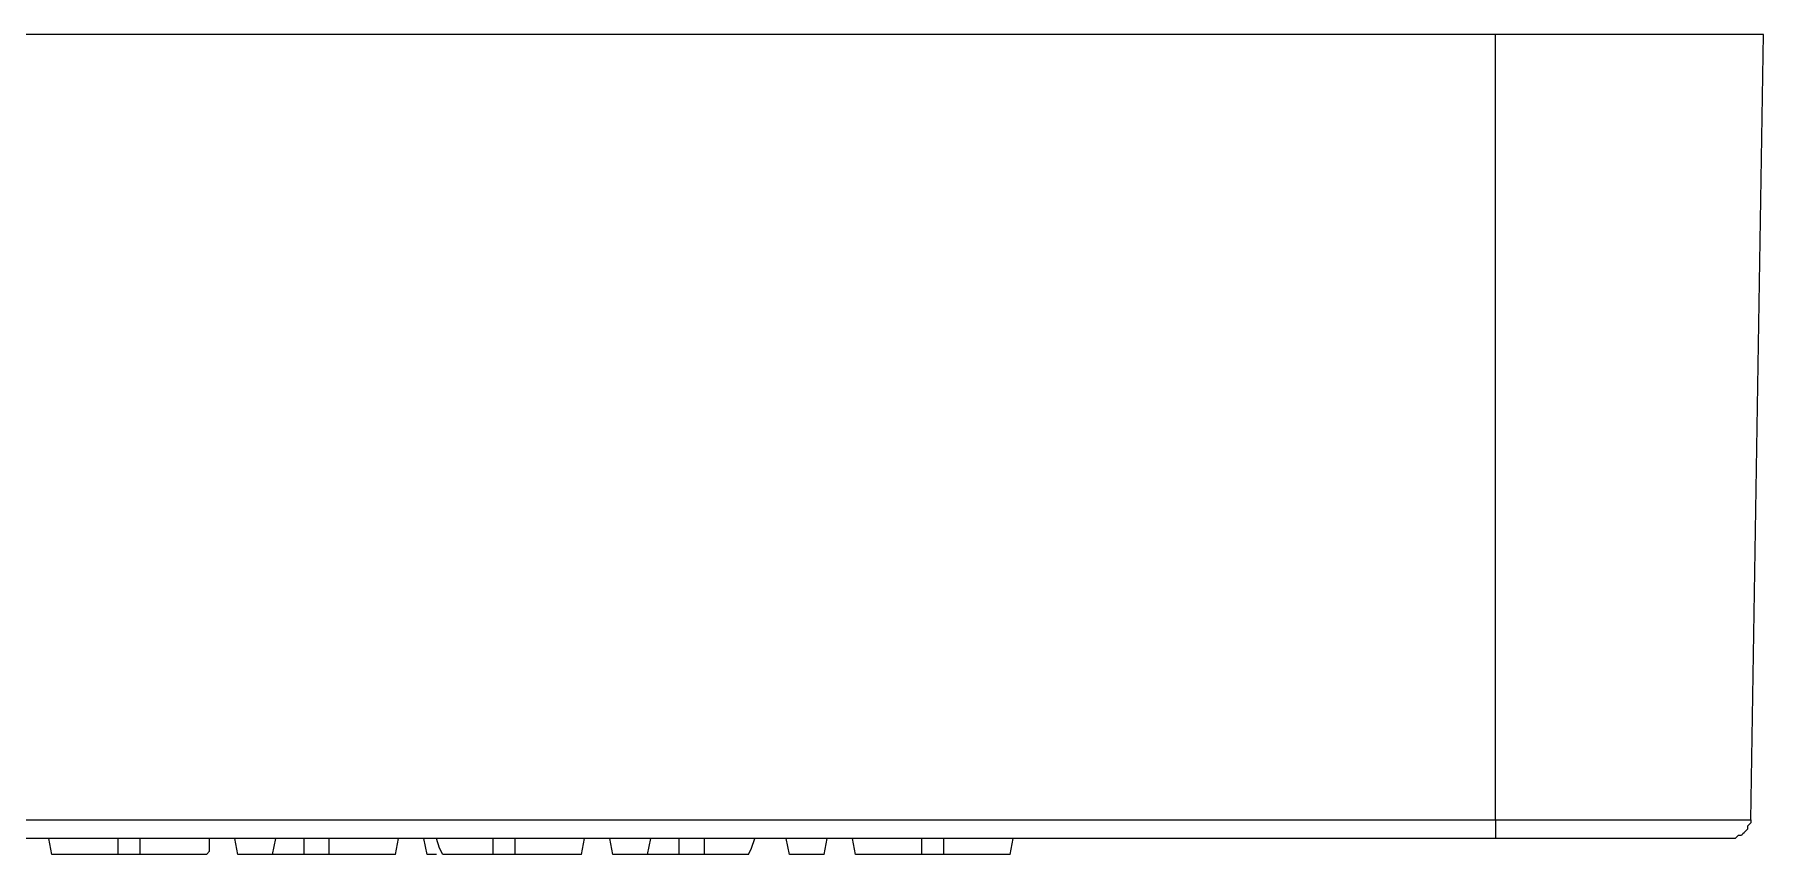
# Model space of a CAD drawing. Header units: centimetres. Extents: x -4.9 to 8, y -12.7 to 4.
# Drawn here: x 1.699 to 3.634, y -12.055 to -11.138 of the extents above; entities that cross this region are included whole.
import ezdxf

# ---------------------------------------------------------------- set-up
doc = ezdxf.new("R2010")
doc.units = ezdxf.units.CM
doc.header["$MEASUREMENT"] = 0
doc.layers.add('Layer 1', color=7, linetype='Continuous')

msp = doc.modelspace()

# ---------------------------------------------------------------- linework, layer by layer
at = {"layer": 'Layer 1', "color": 250, "lineweight": 25}
for points in [[(3.33459, -11.13761), (3.33459, -11.13761), (-4.58527, -11.13761), (-4.58527, -11.13761)], [(3.33459, -12.01603), (3.33459, -12.01603), (3.33459, -11.13761), (3.33459, -11.13761)], [(3.62034, -12.01603), (3.62034, -12.01603), (3.63445, -11.13761), (3.63445, -11.13761)], [(-4.58527, -12.01603), (-4.58527, -12.01603), (3.33459, -12.01603), (3.33459, -12.01603)], [(3.33459, -12.0372), (3.33459, -12.0372), (-4.58527, -12.0372), (-4.58527, -12.0372)], [(1.71888, -12.05484), (1.71888, -12.05484), (1.71534, -12.0372), (1.71534, -12.0372)], [(1.71888, -12.05484), (1.71888, -12.05484), (1.71534, -12.0372), (1.71534, -12.0372)], [(1.79295, -12.05484), (1.79295, -12.05484), (1.79295, -12.0372), (1.79295, -12.0372)], [(1.81766, -12.05484), (1.81766, -12.05484), (1.79295, -12.05484), (1.79295, -12.05484)], [(1.81766, -12.05484), (1.81766, -12.05484), (1.81766, -12.0372), (1.81766, -12.0372)], [(1.92702, -12.05484), (1.92702, -12.05484), (1.92348, -12.0372), (1.92348, -12.0372)], [(1.96581, -12.05484), (1.96581, -12.05484), (1.92702, -12.05484), (1.92702, -12.05484)], [(1.96581, -12.05484), (1.96581, -12.05484), (1.96934, -12.0372), (1.96934, -12.0372)], [(2.00109, -12.05484), (2.00109, -12.05484), (2.00109, -12.0372), (2.00109, -12.0372)], [(2.02931, -12.05484), (2.02931, -12.05484), (2.00109, -12.05484), (2.00109, -12.05484)], [(2.02931, -12.05484), (2.02931, -12.05484), (2.02931, -12.0372), (2.02931, -12.0372)], [(2.10341, -12.05484), (2.10341, -12.05484), (2.10693, -12.0372), (2.10693, -12.0372)], [(2.13869, -12.05484), (2.13869, -12.05484), (2.13516, -12.0372), (2.13516, -12.0372)], [(2.13869, -12.05484), (2.13869, -12.05484), (2.13516, -12.0372), (2.13516, -12.0372)], [(2.21277, -12.05484), (2.21277, -12.05484), (2.21277, -12.0372), (2.21277, -12.0372)], [(2.23745, -12.05484), (2.23745, -12.05484), (2.21277, -12.05484), (2.21277, -12.05484)], [(2.23745, -12.05484), (2.23745, -12.05484), (2.23745, -12.0372), (2.23745, -12.0372)], [(2.31155, -12.05484), (2.31155, -12.05484), (2.31506, -12.0372), (2.31506, -12.0372)], [(2.31155, -12.05484), (2.31155, -12.05484), (2.31506, -12.0372), (2.31506, -12.0372)], [(2.34681, -12.05484), (2.34681, -12.05484), (2.3433, -12.0372), (2.3433, -12.0372)], [(2.38563, -12.05484), (2.38563, -12.05484), (2.34681, -12.05484), (2.34681, -12.05484)], [(2.38563, -12.05484), (2.38563, -12.05484), (2.38916, -12.0372), (2.38916, -12.0372)], [(2.42091, -12.05484), (2.42091, -12.05484), (2.42091, -12.0372), (2.42091, -12.0372)], [(2.44913, -12.05484), (2.44913, -12.05484), (2.42091, -12.05484), (2.42091, -12.05484)], [(2.44913, -12.05484), (2.44913, -12.05484), (2.44913, -12.0372), (2.44913, -12.0372)], [(2.54438, -12.05484), (2.54438, -12.05484), (2.54084, -12.0372), (2.54084, -12.0372)], [(2.58318, -12.05484), (2.58318, -12.05484), (2.54438, -12.05484), (2.54438, -12.05484)], [(2.58318, -12.05484), (2.58318, -12.05484), (2.5867, -12.0372), (2.5867, -12.0372)], [(2.61845, -12.05484), (2.61845, -12.05484), (2.61494, -12.0372), (2.61494, -12.0372)], [(2.69255, -12.05484), (2.69255, -12.05484), (2.69255, -12.0372), (2.69255, -12.0372)], [(2.71723, -12.05484), (2.71723, -12.05484), (2.69255, -12.05484), (2.69255, -12.05484)], [(2.71723, -12.05484), (2.71723, -12.05484), (2.71723, -12.0372), (2.71723, -12.0372)], [(2.79131, -12.05484), (2.79131, -12.05484), (2.79484, -12.0372), (2.79484, -12.0372)], [(2.79131, -12.05484), (2.79131, -12.05484), (2.79484, -12.0372), (2.79484, -12.0372)]]:
    msp.add_open_spline(points, degree=3, dxfattribs=at)
for points, knots in [([(3.63445, -11.13761), (3.63445, -11.13761), (3.63093, -11.13761), (3.63093, -11.13761), (3.63093, -11.13761), (3.63093, -11.13761), (3.6133, -11.13761), (3.6133, -11.13761), (3.6133, -11.13761), (3.6133, -11.13761), (3.58507, -11.13761), (3.58507, -11.13761), (3.58507, -11.13761), (3.58507, -11.13761), (3.54627, -11.13761), (3.54627, -11.13761), (3.54627, -11.13761), (3.54627, -11.13761), (3.50393, -11.13761), (3.50393, -11.13761), (3.50393, -11.13761), (3.50393, -11.13761), (3.45102, -11.13761), (3.45102, -11.13761), (3.45102, -11.13761), (3.45102, -11.13761), (3.39456, -11.13761), (3.39456, -11.13761), (3.39456, -11.13761), (3.39456, -11.13761), (3.33459, -11.13761), (3.33459, -11.13761)], [0, 0, 0, 0, 0.1111111, 0.1111111, 0.1111111, 0.1111111, 0.2222222, 0.2222222, 0.2222222, 0.2222222, 0.3333333, 0.3333333, 0.3333333, 0.3333333, 0.4444444, 0.4444444, 0.4444444, 0.4444445, 0.5555556, 0.5555556, 0.5555556, 0.5555556, 0.6666667, 0.6666667, 0.6666667, 0.6666667, 0.7777778, 0.7777778, 0.7777778, 0.7777778, 1, 1, 1, 1]), ([(3.33459, -12.01603), (3.33459, -12.01603), (3.39105, -12.01603), (3.39105, -12.01603), (3.39105, -12.01603), (3.39105, -12.01603), (3.44395, -12.01603), (3.44395, -12.01603), (3.44395, -12.01603), (3.44395, -12.01603), (3.49334, -12.01603), (3.49334, -12.01603), (3.49334, -12.01603), (3.49334, -12.01603), (3.53568, -12.01603), (3.53568, -12.01603), (3.53568, -12.01603), (3.53568, -12.01603), (3.57095, -12.01603), (3.57095, -12.01603), (3.57095, -12.01603), (3.57095, -12.01603), (3.59919, -12.01603), (3.59919, -12.01603), (3.59919, -12.01603), (3.59919, -12.01603), (3.6133, -12.01603), (3.6133, -12.01603), (3.6133, -12.01603), (3.6133, -12.01603), (3.62034, -12.01603), (3.62034, -12.01603)], [0, 0, 0, 0, 0.1111111, 0.1111111, 0.1111111, 0.1111111, 0.2222222, 0.2222222, 0.2222222, 0.2222222, 0.3333333, 0.3333333, 0.3333333, 0.3333333, 0.4444444, 0.4444444, 0.4444444, 0.4444445, 0.5555556, 0.5555556, 0.5555556, 0.5555556, 0.6666667, 0.6666667, 0.6666667, 0.6666667, 0.7777778, 0.7777778, 0.7777778, 0.7777778, 1, 1, 1, 1]), ([(3.33459, -12.01603), (3.33459, -12.01603), (3.33459, -12.01956), (3.33459, -12.01956), (3.33459, -12.01956), (3.33459, -12.01956), (3.33459, -12.02309), (3.33459, -12.02309), (3.33459, -12.02309), (3.33459, -12.02309), (3.33459, -12.02661), (3.33459, -12.02661), (3.33459, -12.02661), (3.33459, -12.02661), (3.33459, -12.03014), (3.33459, -12.03014), (3.33459, -12.03014), (3.33459, -12.03014), (3.33459, -12.03367), (3.33459, -12.03367), (3.33459, -12.03367), (3.33459, -12.03367), (3.33459, -12.0372), (3.33459, -12.0372)], [0, 0, 0, 0, 0.1428571, 0.1428571, 0.1428571, 0.1428572, 0.2857143, 0.2857143, 0.2857143, 0.2857143, 0.4285714, 0.4285714, 0.4285714, 0.4285714, 0.5714286, 0.5714286, 0.5714286, 0.5714286, 0.7142857, 0.7142857, 0.7142857, 0.7142857, 1, 1, 1, 1]), ([(3.62034, -12.01603), (3.62034, -12.01603), (3.62034, -12.01956), (3.62034, -12.01956), (3.62034, -12.01956), (3.62034, -12.01956), (3.61681, -12.02309), (3.61681, -12.02309), (3.61681, -12.02309), (3.61681, -12.02309), (3.61681, -12.02661), (3.61681, -12.02661), (3.61681, -12.02661), (3.61681, -12.02661), (3.6133, -12.03014), (3.6133, -12.03014), (3.6133, -12.03014), (3.6133, -12.03014), (3.60977, -12.03367), (3.60977, -12.03367), (3.60977, -12.03367), (3.60977, -12.03367), (3.60623, -12.03367), (3.60623, -12.03367), (3.60623, -12.03367), (3.60623, -12.03367), (3.6027, -12.0372), (3.6027, -12.0372), (3.6027, -12.0372), (3.6027, -12.0372), (3.59919, -12.0372), (3.59919, -12.0372)], [0, 0, 0, 0, 0.1111111, 0.1111111, 0.1111111, 0.1111111, 0.2222222, 0.2222222, 0.2222222, 0.2222222, 0.3333333, 0.3333333, 0.3333333, 0.3333333, 0.4444444, 0.4444444, 0.4444444, 0.4444445, 0.5555556, 0.5555556, 0.5555556, 0.5555556, 0.6666667, 0.6666667, 0.6666667, 0.6666667, 0.7777778, 0.7777778, 0.7777778, 0.7777778, 1, 1, 1, 1]), ([(1.79295, -12.05484), (1.79295, -12.05484), (1.76827, -12.05484), (1.76827, -12.05484), (1.76827, -12.05484), (1.76827, -12.05484), (1.74356, -12.05484), (1.74356, -12.05484), (1.74356, -12.05484), (1.74356, -12.05484), (1.72593, -12.05484), (1.72593, -12.05484), (1.72593, -12.05484), (1.72593, -12.05484), (1.71888, -12.05484), (1.71888, -12.05484)], [0, 0, 0, 0, 0.2, 0.2, 0.2, 0.2, 0.4, 0.4, 0.4, 0.4, 0.6, 0.6, 0.6, 0.6, 1, 1, 1, 1]), ([(1.89173, -12.05484), (1.89173, -12.05484), (1.8882, -12.05484), (1.8882, -12.05484), (1.8882, -12.05484), (1.8882, -12.05484), (1.87409, -12.05484), (1.87409, -12.05484), (1.87409, -12.05484), (1.87409, -12.05484), (1.85998, -12.05484), (1.85998, -12.05484), (1.85998, -12.05484), (1.85998, -12.05484), (1.83177, -12.05484), (1.83177, -12.05484), (1.83177, -12.05484), (1.83177, -12.05484), (1.81766, -12.05484), (1.81766, -12.05484)], [0, 0, 0, 0, 0.1666667, 0.1666667, 0.1666667, 0.1666667, 0.3333333, 0.3333333, 0.3333333, 0.3333333, 0.5, 0.5, 0.5, 0.5, 0.6666667, 0.6666667, 0.6666667, 0.6666667, 1, 1, 1, 1]), ([(1.89173, -12.05484), (1.89173, -12.05484), (1.89527, -12.05131), (1.89527, -12.05131), (1.89527, -12.05131), (1.89527, -12.05131), (1.89527, -12.04425), (1.89527, -12.04425), (1.89527, -12.04425), (1.89527, -12.04425), (1.89527, -12.0372), (1.89527, -12.0372)], [0, 0, 0, 0, 0.25, 0.25, 0.25, 0.25, 0.5, 0.5, 0.5, 0.5, 1, 1, 1, 1]), ([(2.00109, -12.05484), (2.00109, -12.05484), (1.99052, -12.05484), (1.99052, -12.05484), (1.99052, -12.05484), (1.99052, -12.05484), (1.97641, -12.05484), (1.97641, -12.05484), (1.97641, -12.05484), (1.97641, -12.05484), (1.96581, -12.05484), (1.96581, -12.05484)], [0, 0, 0, 0, 0.25, 0.25, 0.25, 0.25, 0.5, 0.5, 0.5, 0.5, 1, 1, 1, 1]), ([(2.10341, -12.05484), (2.10341, -12.05484), (2.09988, -12.05484), (2.09988, -12.05484), (2.09988, -12.05484), (2.09988, -12.05484), (2.0893, -12.05484), (2.0893, -12.05484), (2.0893, -12.05484), (2.0893, -12.05484), (2.07166, -12.05484), (2.07166, -12.05484), (2.07166, -12.05484), (2.07166, -12.05484), (2.05402, -12.05484), (2.05402, -12.05484), (2.05402, -12.05484), (2.05402, -12.05484), (2.02931, -12.05484), (2.02931, -12.05484)], [0, 0, 0, 0, 0.1666667, 0.1666667, 0.1666667, 0.1666667, 0.3333333, 0.3333333, 0.3333333, 0.3333333, 0.5, 0.5, 0.5, 0.5, 0.6666667, 0.6666667, 0.6666667, 0.6666667, 1, 1, 1, 1]), ([(2.14927, -12.05484), (2.14927, -12.05484), (2.14573, -12.05484), (2.14573, -12.05484), (2.14573, -12.05484), (2.14573, -12.05484), (2.13869, -12.05484), (2.13869, -12.05484)], [0, 0, 0, 0, 0.3333333, 0.3333333, 0.3333333, 0.3333333, 1, 1, 1, 1]), ([(2.15631, -12.05484), (2.15631, -12.05484), (2.1528, -12.04778), (2.1528, -12.04778), (2.1528, -12.04778), (2.1528, -12.04778), (2.14927, -12.0372), (2.14927, -12.0372)], [0, 0, 0, 0, 0.3333333, 0.3333333, 0.3333333, 0.3333333, 1, 1, 1, 1]), ([(2.21277, -12.05484), (2.21277, -12.05484), (2.18806, -12.05484), (2.18806, -12.05484), (2.18806, -12.05484), (2.18806, -12.05484), (2.16338, -12.05484), (2.16338, -12.05484), (2.16338, -12.05484), (2.16338, -12.05484), (2.15631, -12.05484), (2.15631, -12.05484)], [0, 0, 0, 0, 0.25, 0.25, 0.25, 0.25, 0.5, 0.5, 0.5, 0.5, 1, 1, 1, 1]), ([(2.31155, -12.05484), (2.31155, -12.05484), (2.30802, -12.05484), (2.30802, -12.05484), (2.30802, -12.05484), (2.30802, -12.05484), (2.29744, -12.05484), (2.29744, -12.05484), (2.29744, -12.05484), (2.29744, -12.05484), (2.28331, -12.05484), (2.28331, -12.05484), (2.28331, -12.05484), (2.28331, -12.05484), (2.26216, -12.05484), (2.26216, -12.05484), (2.26216, -12.05484), (2.26216, -12.05484), (2.23745, -12.05484), (2.23745, -12.05484)], [0, 0, 0, 0, 0.1666667, 0.1666667, 0.1666667, 0.1666667, 0.3333333, 0.3333333, 0.3333333, 0.3333333, 0.5, 0.5, 0.5, 0.5, 0.6666667, 0.6666667, 0.6666667, 0.6666667, 1, 1, 1, 1]), ([(2.42091, -12.05484), (2.42091, -12.05484), (2.41031, -12.05484), (2.41031, -12.05484), (2.41031, -12.05484), (2.41031, -12.05484), (2.3962, -12.05484), (2.3962, -12.05484), (2.3962, -12.05484), (2.3962, -12.05484), (2.38563, -12.05484), (2.38563, -12.05484)], [0, 0, 0, 0, 0.25, 0.25, 0.25, 0.25, 0.5, 0.5, 0.5, 0.5, 1, 1, 1, 1]), ([(2.49852, -12.05484), (2.49852, -12.05484), (2.48088, -12.05484), (2.48088, -12.05484), (2.48088, -12.05484), (2.48088, -12.05484), (2.45619, -12.05484), (2.45619, -12.05484), (2.45619, -12.05484), (2.45619, -12.05484), (2.44913, -12.05484), (2.44913, -12.05484)], [0, 0, 0, 0, 0.25, 0.25, 0.25, 0.25, 0.5, 0.5, 0.5, 0.5, 1, 1, 1, 1]), ([(2.49852, -12.05484), (2.49852, -12.05484), (2.50205, -12.04778), (2.50205, -12.04778), (2.50205, -12.04778), (2.50205, -12.04778), (2.50556, -12.0372), (2.50556, -12.0372)], [0, 0, 0, 0, 0.3333333, 0.3333333, 0.3333333, 0.3333333, 1, 1, 1, 1]), ([(2.69255, -12.05484), (2.69255, -12.05484), (2.66784, -12.05484), (2.66784, -12.05484), (2.66784, -12.05484), (2.66784, -12.05484), (2.64316, -12.05484), (2.64316, -12.05484), (2.64316, -12.05484), (2.64316, -12.05484), (2.62905, -12.05484), (2.62905, -12.05484), (2.62905, -12.05484), (2.62905, -12.05484), (2.61845, -12.05484), (2.61845, -12.05484)], [0, 0, 0, 0, 0.2, 0.2, 0.2, 0.2, 0.4, 0.4, 0.4, 0.4, 0.6, 0.6, 0.6, 0.6, 1, 1, 1, 1]), ([(2.79131, -12.05484), (2.79131, -12.05484), (2.7878, -12.05484), (2.7878, -12.05484), (2.7878, -12.05484), (2.7878, -12.05484), (2.7772, -12.05484), (2.7772, -12.05484), (2.7772, -12.05484), (2.7772, -12.05484), (2.75956, -12.05484), (2.75956, -12.05484), (2.75956, -12.05484), (2.75956, -12.05484), (2.74193, -12.05484), (2.74193, -12.05484), (2.74193, -12.05484), (2.74193, -12.05484), (2.71723, -12.05484), (2.71723, -12.05484)], [0, 0, 0, 0, 0.1666667, 0.1666667, 0.1666667, 0.1666667, 0.3333333, 0.3333333, 0.3333333, 0.3333333, 0.5, 0.5, 0.5, 0.5, 0.6666667, 0.6666667, 0.6666667, 0.6666667, 1, 1, 1, 1]), ([(3.59919, -12.0372), (3.59919, -12.0372), (3.59566, -12.0372), (3.59566, -12.0372), (3.59566, -12.0372), (3.59566, -12.0372), (3.58155, -12.0372), (3.58155, -12.0372), (3.58155, -12.0372), (3.58155, -12.0372), (3.55684, -12.0372), (3.55684, -12.0372), (3.55684, -12.0372), (3.55684, -12.0372), (3.52156, -12.0372), (3.52156, -12.0372), (3.52156, -12.0372), (3.52156, -12.0372), (3.48277, -12.0372), (3.48277, -12.0372), (3.48277, -12.0372), (3.48277, -12.0372), (3.43691, -12.0372), (3.43691, -12.0372), (3.43691, -12.0372), (3.43691, -12.0372), (3.38752, -12.0372), (3.38752, -12.0372), (3.38752, -12.0372), (3.38752, -12.0372), (3.33459, -12.0372), (3.33459, -12.0372)], [0, 0, 0, 0, 0.1111111, 0.1111111, 0.1111111, 0.1111111, 0.2222222, 0.2222222, 0.2222222, 0.2222222, 0.3333333, 0.3333333, 0.3333333, 0.3333333, 0.4444444, 0.4444444, 0.4444444, 0.4444445, 0.5555556, 0.5555556, 0.5555556, 0.5555556, 0.6666667, 0.6666667, 0.6666667, 0.6666667, 0.7777778, 0.7777778, 0.7777778, 0.7777778, 1, 1, 1, 1])]:
    msp.add_open_spline(points, degree=3, knots=knots, dxfattribs=at)

doc.saveas('drawing.dxf')
